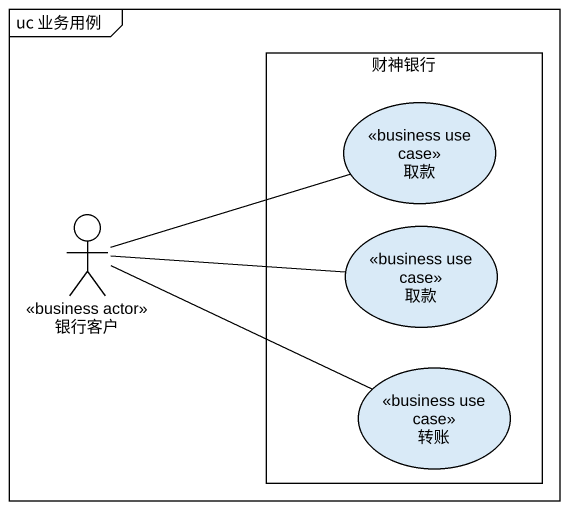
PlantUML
@startuml
mainframe uc 业务用例
rectangle 财神银行 {
  usecase 取款 <<business use case>>
  usecase "取款" as 取款_2 <<business use case>>
  usecase 转账 <<business use case>>
}
actor 银行客户 <<business actor>>
银行客户 -right- 取款
银行客户 -right- 取款_2
银行客户 -right- 转账
@enduml
